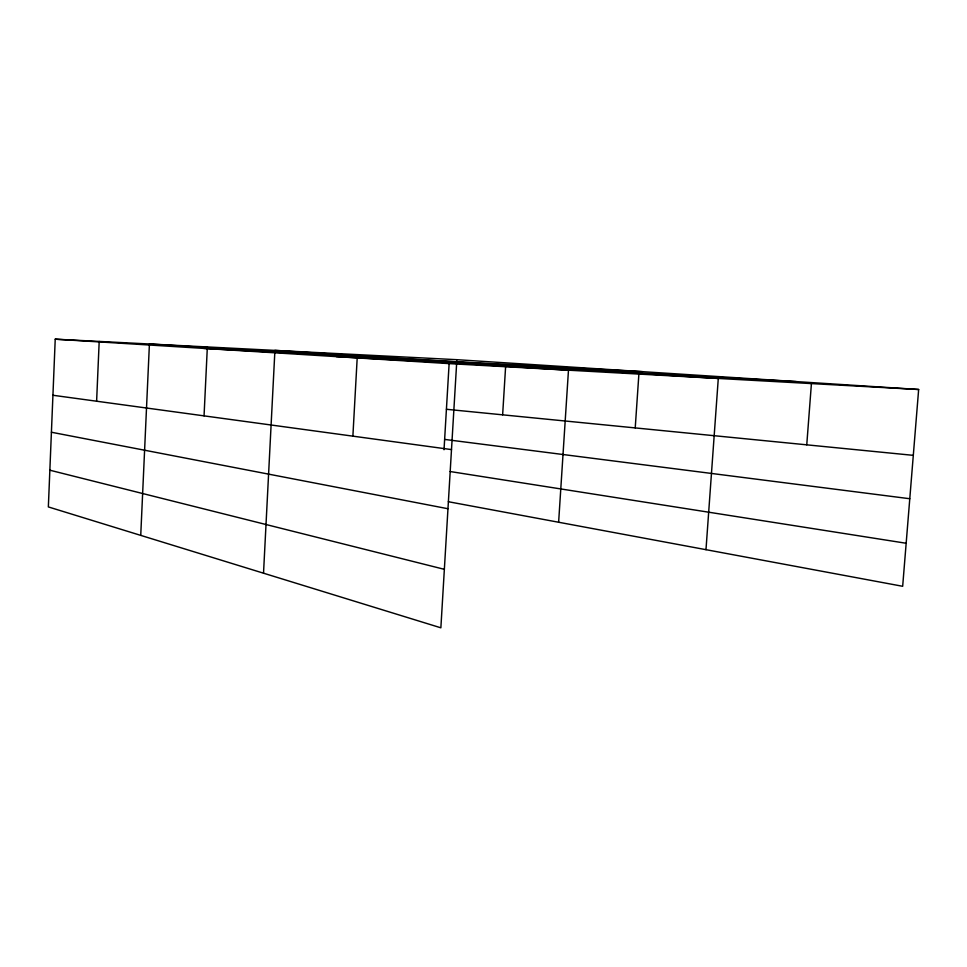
<?xml version="1.0" encoding="UTF-8"?>
<svg xmlns="http://www.w3.org/2000/svg" width="967" height="967" viewBox="0 0 967 967"><rect width="100%" height="100%" fill="white"/><g stroke="black" fill="none" stroke-linecap="round" stroke-linejoin="round"><path stroke-width="1.45" d="M456.859 359.688L55.228 339.187L48.35 506.926L440.867 627.813L456.859 359.688L918.65 389.496L902.67 586.292L448.35 501.716M96.615 401.22L99.19 341.436M140.735 535.38L149.414 343.998L568.475 370.192L558.624 522.24M204.049 415.858L207.349 346.948M263.52 573.189L274.918 350.392L718.288 378.46L705.983 549.679M352.882 436.153L357.379 354.611M444.022 449.74L449.123 363.616L918.65 389.496M502.635 414.819L505.608 366.735M635.222 427.91L638.885 374.072M806.756 444.832L811.422 383.585M203.614 348.386L642.523 371.666M336.311 356.618L796.216 381.59M55.228 339.187L449.123 363.616M446.416 409.283L913.307 455.348M444.627 439.417L909.778 498.73M52.931 395.261L451.492 449.595M450.151 471.533L906.164 543.261M51.408 432.237L447.975 508.739M49.849 470.204L444.361 569.333"/></g></svg>
